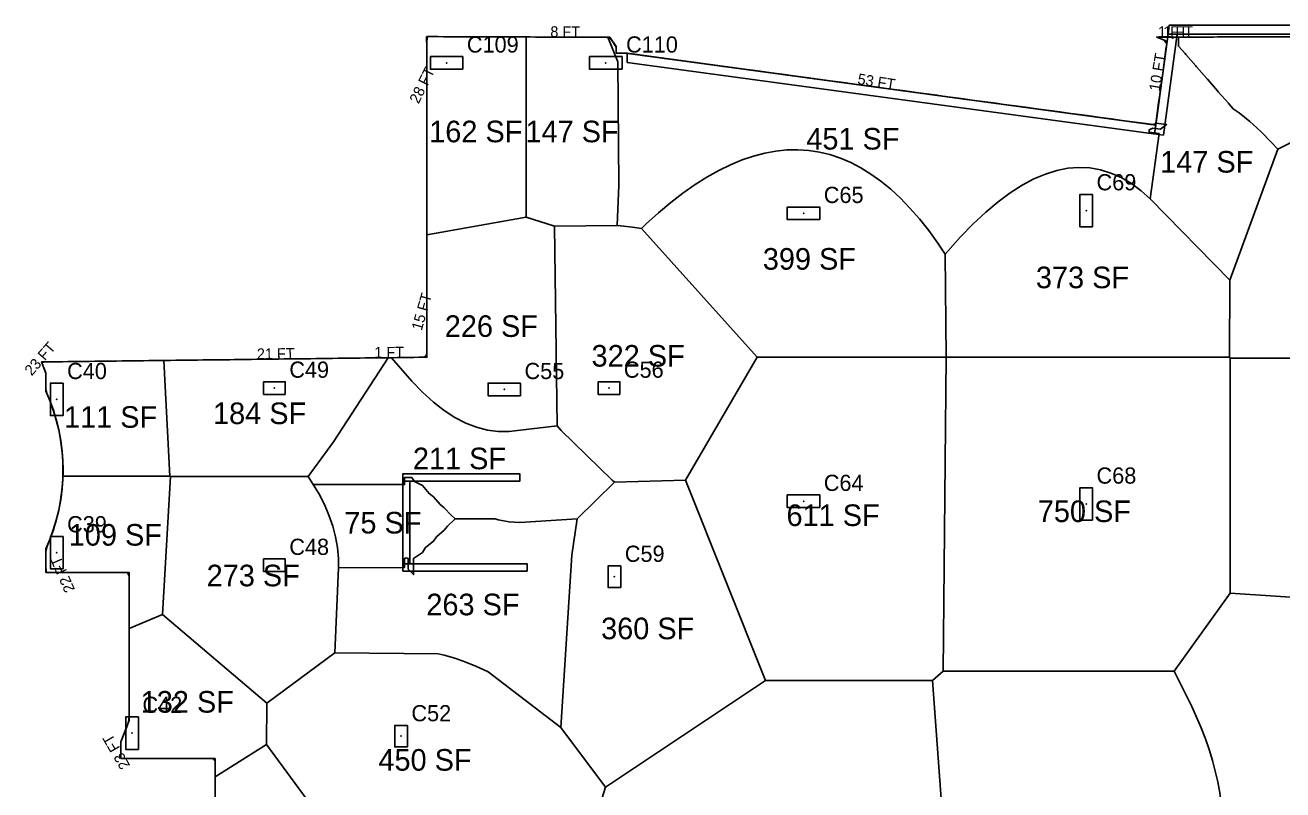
# Model space of a CAD drawing. Header units: metres. Extents: x 3272 to 9634, y 5311 to 56288.
# Drawn here: x 6109 to 7506, y 55433 to 56283 of the extents above; entities that cross this region are included whole.
import ezdxf
from ezdxf.enums import TextEntityAlignment as Align

# ---------------------------------------------------------------- set-up
doc = ezdxf.new("R2010")
doc.units = ezdxf.units.M
for name, color, linetype in [('BOUNDARY', 5, 'Continuous'), ('COL-LABEL', 2, 'Continuous'), ('COLS', 2, 'Continuous'), ('FLOOR_6_AREA_LABELS', 3, 'Continuous'), ('FLOOR_6_BOUNDARY', 5, 'Continuous'), ('FLOOR_6_COLUMNS', 7, 'Continuous'), ('FLOOR_6_FASCADE_COLUMNS', 30, 'Continuous'), ('FLOOR_6_FASCADE_WALLS', 4, 'Continuous'), ('FLOOR_6_LARGE_TRIBUTARY', 6, 'Continuous'), ('FLOOR_6_TRIBUTARY_COL_103', 2, 'Continuous'), ('FLOOR_6_TRIBUTARY_COL_104', 2, 'Continuous'), ('FLOOR_6_TRIBUTARY_COL_106', 2, 'Continuous'), ('FLOOR_6_TRIBUTARY_COL_112', 2, 'Continuous'), ('FLOOR_6_TRIBUTARY_COL_27', 2, 'Continuous'), ('FLOOR_6_TRIBUTARY_COL_28', 2, 'Continuous'), ('FLOOR_6_TRIBUTARY_COL_29', 2, 'Continuous'), ('FLOOR_6_TRIBUTARY_COL_30', 2, 'Continuous'), ('FLOOR_6_TRIBUTARY_COL_53', 2, 'Continuous'), ('FLOOR_6_TRIBUTARY_COL_54', 2, 'Continuous'), ('FLOOR_6_TRIBUTARY_COL_57', 2, 'Continuous'), ('FLOOR_6_TRIBUTARY_COL_58', 2, 'Continuous'), ('FLOOR_6_TRIBUTARY_COL_60', 2, 'Continuous'), ('FLOOR_6_TRIBUTARY_COL_61', 2, 'Continuous'), ('FLOOR_6_TRIBUTARY_COL_62', 2, 'Continuous'), ('FLOOR_6_TRIBUTARY_COL_63', 2, 'Continuous'), ('FLOOR_6_TRIBUTARY_COL_69', 2, 'Continuous'), ('FLOOR_6_TRIBUTARY_COL_73', 2, 'Continuous'), ('FLOOR_6_TRIBUTARY_COL_74', 2, 'Continuous'), ('FLOOR_6_TRIBUTARY_COL_75', 2, 'Continuous'), ('FLOOR_6_WALL_TRIBUTARY_200', 1, 'Continuous'), ('FLOOR_6_WALL_TRIBUTARY_201', 1, 'Continuous'), ('FLOOR_6_WALL_TRIBUTARY_202', 1, 'Continuous'), ('FLOOR_6_WALL_TRIBUTARY_219', 1, 'Continuous'), ('FLOOR_6_WALL_TRIBUTARY_220', 1, 'Continuous'), ('FLOOR_6_WALL_TRIBUTARY_221', 1, 'Continuous'), ('FLOOR_6_WALL_TRIBUTARY_226', 1, 'Continuous'), ('WALL', 4, 'Continuous')]:
    doc.layers.add(name, color=color, linetype=linetype)

msp = doc.modelspace()

# ---------------------------------------------------------------- linework, layer by layer
at = {"layer": 'BOUNDARY'}
msp.add_lwpolyline([(6319.8, 55359.9), (6319.8, 55467.9), (6215.2, 55467.9), (6215.2, 55486.4), (6224.2, 55510.2), (6224.2, 55674.8), (6131.8, 55674.8), (6131.8, 55700.9, 0.217956), (6131.8, 55876.2), (6131.8, 55896.1), (6127, 55908.7), (6555, 55913.9), (6555, 56258), (6554.7, 56270.2), (6758, 56269.6), (6765.3, 56259.3), (6765.3, 56252), (6775.5, 56252), (7364.4, 56172), (7376.6, 56262.1), (7376.8, 56265), (7365.5, 56269.7), (7590.4, 56270.3)], format="xyb", dxfattribs=at)
at = {"layer": 'COLS'}
for points in [[(6594.9, 56234), (6594.9, 56248), (6558.9, 56248), (6558.9, 56234)], [(6771.7, 56234), (6771.7, 56248), (6735.7, 56248), (6735.7, 56234)], [(7280.2, 56058.9), (7294.2, 56058.9), (7294.2, 56094.9), (7280.2, 56094.9)], [(6991.3, 56066.8), (6991.3, 56080.8), (6955.3, 56080.8), (6955.3, 56066.8)], [(6397.7, 55872.6), (6397.7, 55886.6), (6373.7, 55886.6), (6373.7, 55872.6)], [(6769.3, 55872.6), (6769.3, 55886.6), (6745.3, 55886.6), (6745.3, 55872.6)], [(6150.9, 55885.1), (6136.9, 55885.1), (6136.9, 55849.1), (6150.9, 55849.1)], [(6658.9, 55871.1), (6658.9, 55885.1), (6622.9, 55885.1), (6622.9, 55871.1)], [(6991.3, 55746.8), (6991.3, 55760.8), (6955.3, 55760.8), (6955.3, 55746.8)], [(7280.2, 55732.9), (7294.2, 55732.9), (7294.2, 55768.9), (7280.2, 55768.9)], [(6150.9, 55714.8), (6136.9, 55714.8), (6136.9, 55678.8), (6150.9, 55678.8)], [(6397.7, 55675.7), (6397.7, 55689.7), (6373.7, 55689.7), (6373.7, 55675.7)], [(6770.3, 55682), (6756.3, 55682), (6756.3, 55658), (6770.3, 55658)], [(6234.6, 55514.1), (6220.6, 55514.1), (6220.6, 55478.1), (6234.6, 55478.1)], [(6533.3, 55504.8), (6519.3, 55504.8), (6519.3, 55480.8), (6533.3, 55480.8)]]:
    msp.add_lwpolyline(points, close=True, dxfattribs=at)
at = {"layer": 'FLOOR_6_BOUNDARY'}
msp.add_lwpolyline([(6319.8, 55359.9), (6319.8, 55467.9), (6215.2, 55467.9), (6215.2, 55486.4), (6224.2, 55510.2), (6224.2, 55674.8), (6131.8, 55674.8), (6131.8, 55700.9), (6136.2, 55711.3), (6140.1, 55721.9), (6143.4, 55732.7), (6146.1, 55743.7), (6148.2, 55754.8), (6149.7, 55766), (6150.6, 55777.2), (6150.9, 55788.5), (6150.6, 55799.8), (6149.7, 55811.1), (6148.2, 55822.3), (6146.1, 55833.4), (6143.4, 55844.3), (6140.1, 55855.1), (6136.2, 55865.8), (6131.8, 55876.2), (6131.8, 55896.1), (6127, 55908.7), (6555, 55913.9), (6555, 56258), (6554.7, 56270.2), (6758, 56269.6), (6765.3, 56259.3), (6765.3, 56252), (6775.5, 56252), (7364.4, 56172), (7376.6, 56262.1), (7376.8, 56265), (7365.5, 56269.7), (7590.4, 56270.3)], dxfattribs=at)
at = {"layer": 'FLOOR_6_COLUMNS'}
for p in [(6576.9, 56241), (6753.7, 56241), (6973.3, 56073.8), (7287.2, 56076.9), (6385.7, 55879.6), (6640.9, 55878.1), (6757.3, 55879.6), (6143.9, 55867.1), (6973.3, 55753.8), (7287.2, 55750.9), (6143.9, 55696.8), (6385.7, 55682.7), (6763.3, 55670), (6227.6, 55496.1), (6526.3, 55492.8)]:
    msp.add_point(p, dxfattribs=at)
at = {"layer": 'FLOOR_6_FASCADE_COLUMNS'}
for points in [[(6555, 56049.1), (6555, 56055.1), (6555, 56061.1), (6555, 56067.1), (6555, 56073.1), (6555, 56079.1), (6555, 56085.1), (6555, 56091.1), (6555, 56097.1), (6555, 56103.1), (6555, 56109.1), (6555, 56115.1), (6555, 56121.1), (6555, 56127.1), (6555, 56133.1), (6555, 56139.1), (6555, 56145.1), (6555, 56151.1), (6555, 56157.1), (6555, 56163.1), (6555, 56169.1), (6555, 56175.1), (6555, 56181.1), (6555, 56187.1), (6555, 56193.1), (6555, 56199.1), (6555, 56205.1), (6555, 56211.1), (6555, 56217.1), (6555, 56223.1), (6555, 56229.1), (6555, 56235.1), (6555, 56241.1), (6555, 56247.1), (6555, 56253.1), (6555, 56259.1), (6554.8, 56265.1), (6555.6, 56270.2), (6561.6, 56270.2), (6567.6, 56270.2), (6573.6, 56270.1), (6579.6, 56270.1), (6585.6, 56270.1), (6591.6, 56270.1), (6597.6, 56270.1), (6603.6, 56270), (6609.6, 56270), (6615.6, 56270), (6621.6, 56270), (6627.6, 56270), (6633.6, 56270), (6639.6, 56269.9), (6645.6, 56269.9), (6651.6, 56269.9), (6657.6, 56269.9), (6663.6, 56269.9)], [(6663.6, 56269.9), (6669.6, 56269.9), (6675.6, 56269.8), (6681.6, 56269.8), (6687.6, 56269.8), (6693.6, 56269.8), (6699.6, 56269.8), (6705.6, 56269.7), (6711.6, 56269.7), (6717.6, 56269.7), (6723.6, 56269.7), (6729.6, 56269.7), (6735.6, 56269.7), (6741.6, 56269.6), (6747.6, 56269.6), (6753.6, 56269.6)], [(6516.2, 55913.4), (6522.2, 55913.5), (6528.2, 55913.6), (6534.2, 55913.7), (6540.2, 55913.7), (6546.2, 55913.8), (6552.2, 55913.9), (6555, 55917.1), (6555, 55923.1), (6555, 55929.1), (6555, 55935.1), (6555, 55941.1), (6555, 55947.1), (6555, 55953.1), (6555, 55959.1), (6555, 55965.1), (6555, 55971.1), (6555, 55977.1), (6555, 55983.1), (6555, 55989.1), (6555, 55995.1), (6555, 56001.1), (6555, 56007.1), (6555, 56013.1), (6555, 56019.1), (6555, 56025.1), (6555, 56031.1), (6555, 56037.1), (6555, 56043.1), (6555, 56049.1)], [(6150.6, 55779.5), (6150.8, 55785.5), (6150.8, 55791.5), (6150.6, 55797.5), (6150.3, 55803.5), (6149.8, 55809.5), (6149.1, 55815.4), (6148.3, 55821.4), (6147.2, 55827.3), (6146.1, 55833.2), (6144.7, 55839), (6143.2, 55844.8), (6141.5, 55850.6), (6139.7, 55856.3), (6137.6, 55861.9), (6135.5, 55867.5), (6133.1, 55873), (6131.8, 55878.8), (6131.8, 55884.8), (6131.8, 55890.8), (6131.6, 55896.7), (6129.4, 55902.3), (6127.3, 55907.9), (6132.2, 55908.7), (6138.2, 55908.8), (6144.2, 55908.9), (6150.2, 55908.9), (6156.2, 55909), (6162.2, 55909.1), (6168.2, 55909.2), (6174.2, 55909.2), (6180.2, 55909.3), (6186.2, 55909.4), (6192.2, 55909.5), (6198.2, 55909.5), (6204.2, 55909.6), (6210.2, 55909.7), (6216.2, 55909.8), (6222.2, 55909.8), (6228.2, 55909.9), (6234.2, 55910), (6240.2, 55910), (6246.2, 55910.1), (6252.2, 55910.2), (6258.2, 55910.3), (6264.2, 55910.3)], [(6264.2, 55910.3), (6270.2, 55910.4), (6276.2, 55910.5), (6282.2, 55910.6), (6288.2, 55910.6), (6294.2, 55910.7), (6300.2, 55910.8), (6306.2, 55910.9), (6312.2, 55910.9), (6318.2, 55911), (6324.2, 55911.1), (6330.2, 55911.2), (6336.2, 55911.2), (6342.2, 55911.3), (6348.2, 55911.4), (6354.2, 55911.4), (6360.2, 55911.5), (6366.2, 55911.6), (6372.2, 55911.7), (6378.2, 55911.7), (6384.2, 55911.8), (6390.2, 55911.9), (6396.2, 55912), (6402.2, 55912), (6408.2, 55912.1), (6414.2, 55912.2), (6420.2, 55912.3), (6426.2, 55912.3), (6432.2, 55912.4), (6438.2, 55912.5), (6444.2, 55912.6), (6450.2, 55912.6), (6456.2, 55912.7), (6462.2, 55912.8), (6468.2, 55912.8), (6474.2, 55912.9), (6480.2, 55913), (6486.2, 55913.1), (6492.2, 55913.1), (6498.2, 55913.2), (6504.2, 55913.3), (6510.2, 55913.4)], [(6224.2, 55610.7), (6224.2, 55616.7), (6224.2, 55622.7), (6224.2, 55628.7), (6224.2, 55634.7), (6224.2, 55640.7), (6224.2, 55646.7), (6224.2, 55652.7), (6224.2, 55658.7), (6224.2, 55664.7), (6224.2, 55670.7), (6222.4, 55674.8), (6216.4, 55674.8), (6210.4, 55674.8), (6204.4, 55674.8), (6198.4, 55674.8), (6192.4, 55674.8), (6186.4, 55674.8), (6180.4, 55674.8), (6174.4, 55674.8), (6168.4, 55674.8), (6162.4, 55674.8), (6156.4, 55674.8), (6150.4, 55674.8), (6144.4, 55674.8), (6138.4, 55674.8), (6132.4, 55674.8), (6131.8, 55680.2), (6131.8, 55686.2), (6131.8, 55692.2), (6131.8, 55698.2), (6133.1, 55704), (6135.5, 55709.5), (6137.6, 55715.1), (6139.7, 55720.7), (6141.5, 55726.5), (6143.2, 55732.2), (6144.7, 55738), (6146.1, 55743.8), (6147.2, 55749.7), (6148.3, 55755.6), (6149.1, 55761.6), (6149.8, 55767.5), (6150.3, 55773.5), (6150.6, 55779.5)], [(6319.8, 55446.9), (6319.8, 55452.9), (6319.8, 55458.9), (6319.8, 55464.9), (6316.8, 55467.9), (6310.8, 55467.9), (6304.8, 55467.9), (6298.8, 55467.9), (6292.8, 55467.9), (6286.8, 55467.9), (6280.8, 55467.9), (6274.8, 55467.9), (6268.8, 55467.9), (6262.8, 55467.9), (6256.8, 55467.9), (6250.8, 55467.9), (6244.8, 55467.9), (6238.8, 55467.9), (6232.8, 55467.9), (6226.8, 55467.9), (6220.8, 55467.9), (6215.2, 55468.3), (6215.2, 55474.3), (6215.2, 55480.3), (6215.2, 55486.3), (6217.3, 55491.9), (6219.4, 55497.6), (6221.6, 55503.2), (6223.7, 55508.8), (6224.2, 55514.7), (6224.2, 55520.7), (6224.2, 55526.7), (6224.2, 55532.7), (6224.2, 55538.7), (6224.2, 55544.7), (6224.2, 55550.7), (6224.2, 55556.7), (6224.2, 55562.7), (6224.2, 55568.7), (6224.2, 55574.7), (6224.2, 55580.7), (6224.2, 55586.7), (6224.2, 55592.7), (6224.2, 55598.7), (6224.2, 55604.7), (6224.2, 55610.7)], [(6319.8, 55428.9), (6319.8, 55434.9), (6319.8, 55440.9), (6319.8, 55446.9)]]:
    msp.add_lwpolyline(points, dxfattribs=at)
at = {"layer": 'FLOOR_6_FASCADE_WALLS'}
for points in [[(6753.6, 56269.6), (6758.9, 56268.3), (6762.4, 56263.4), (6765.3, 56258.4), (6765.3, 56252.4), (6770.9, 56252), (6776.9, 56251.8), (6782.8, 56251), (6788.8, 56250.2), (6794.7, 56249.4), (6800.6, 56248.5), (6806.6, 56247.7), (6812.5, 56246.9), (6818.5, 56246.1), (6824.4, 56245.3), (6830.4, 56244.5), (6836.3, 56243.7), (6842.3, 56242.9), (6848.2, 56242.1), (6854.2, 56241.3), (6860.1, 56240.5), (6866, 56239.7), (6872, 56238.9), (6877.9, 56238.1), (6883.9, 56237.2), (6889.8, 56236.4), (6895.8, 56235.6), (6901.7, 56234.8), (6907.7, 56234), (6913.6, 56233.2), (6919.6, 56232.4), (6925.5, 56231.6), (6931.4, 56230.8), (6937.4, 56230), (6943.3, 56229.2), (6949.3, 56228.4), (6955.2, 56227.6), (6961.2, 56226.8), (6967.1, 56226), (6973.1, 56225.1), (6979, 56224.3), (6985, 56223.5), (6990.9, 56222.7), (6996.8, 56221.9), (7002.8, 56221.1), (7008.7, 56220.3), (7014.7, 56219.5), (7020.6, 56218.7), (7026.6, 56217.9), (7032.5, 56217.1), (7038.5, 56216.3), (7044.4, 56215.5), (7050.4, 56214.7), (7056.3, 56213.9), (7062.2, 56213), (7068.2, 56212.2), (7074.1, 56211.4), (7080.1, 56210.6), (7086, 56209.8), (7092, 56209), (7097.9, 56208.2), (7103.9, 56207.4), (7109.8, 56206.6), (7115.8, 56205.8), (7121.7, 56205), (7127.6, 56204.2), (7133.6, 56203.4), (7139.5, 56202.6), (7145.5, 56201.7), (7151.4, 56200.9), (7157.4, 56200.1), (7163.3, 56199.3), (7169.3, 56198.5), (7175.2, 56197.7), (7181.2, 56196.9), (7187.1, 56196.1), (7193.1, 56195.3), (7199, 56194.5), (7204.9, 56193.7), (7210.9, 56192.9), (7216.8, 56192.1), (7222.8, 56191.3), (7228.7, 56190.5), (7234.7, 56189.6), (7240.6, 56188.8), (7246.6, 56188), (7252.5, 56187.2), (7258.5, 56186.4), (7264.4, 56185.6), (7270.3, 56184.8), (7276.3, 56184), (7282.2, 56183.2), (7288.2, 56182.4), (7294.1, 56181.6), (7300.1, 56180.8), (7306, 56180), (7312, 56179.2), (7317.9, 56178.4), (7323.9, 56177.5), (7329.8, 56176.7), (7335.7, 56175.9), (7341.7, 56175.1), (7347.6, 56174.3), (7353.6, 56173.5), (7359.5, 56172.7), (7364.5, 56173.2)], [(7364.5, 56173.2), (7365.3, 56179.1), (7366.1, 56185), (7366.9, 56191), (7367.7, 56196.9), (7368.5, 56202.9), (7369.4, 56208.8), (7370.2, 56214.8), (7371, 56220.7), (7371.8, 56226.7), (7372.6, 56232.6), (7373.4, 56238.6), (7374.2, 56244.5), (7375, 56250.4), (7375.8, 56256.4), (7376.6, 56262.3), (7373.7, 56266.3), (7368.1, 56268.6), (7368.6, 56269.7), (7374.6, 56269.7), (7380.6, 56269.7)], [(7380.6, 56269.7), (7386.6, 56269.7)], [(7386.6, 56269.7), (7392.6, 56269.7)], [(7392.6, 56269.7), (7398.6, 56269.8), (7404.6, 56269.8), (7410.6, 56269.8), (7416.6, 56269.8), (7422.6, 56269.8), (7428.6, 56269.8), (7434.6, 56269.9), (7440.6, 56269.9), (7446.6, 56269.9), (7452.6, 56269.9), (7458.6, 56269.9), (7464.6, 56269.9), (7470.6, 56270), (7476.6, 56270), (7482.6, 56270), (7488.6, 56270), (7494.6, 56270), (7500.6, 56270), (7506.6, 56270.1)], [(6510.2, 55913.4), (6516.2, 55913.4)]]:
    msp.add_lwpolyline(points, dxfattribs=at)
at = {"layer": 'FLOOR_6_LARGE_TRIBUTARY'}
for points in [[(6665.3, 56069.5), (6555, 56050), (6555, 56258), (6554.7, 56270.2), (6665.3, 56269.9), (6665.3, 56069.5)], [(6665.3, 56069.5), (6665.3, 56269.9), (6755.9, 56269.6), (6767, 56242.2), (6768, 56105.3), (6766.3, 56060.4), (6696.8, 56059.7), (6665.3, 56069.5)], [(6866, 56114.1), (6852.8, 56105.7), (6839.4, 56096.3), (6825.9, 56085.9), (6812.2, 56074.5), (6798.4, 56062), (6793.2, 56056.9), (6785.8, 56058.1), (6773.9, 56059.7), (6766.3, 56060.4), (6768, 56105.3), (6767, 56242.2), (6755.9, 56269.6), (6758, 56269.6), (6765.3, 56259.3), (6765.3, 56252), (6775.5, 56252), (6782.8, 56251), (6794.2, 56249.4), (6806.1, 56247.8), (6818, 56246.2), (6829.9, 56244.6), (6841.7, 56243), (6853.6, 56241.4), (6865.5, 56239.7), (6877.4, 56238.1), (6889.3, 56236.5), (6901.2, 56234.9), (6913.1, 56233.3), (6925, 56231.7), (6936.9, 56230.1), (6948.8, 56228.4), (6960.7, 56226.8), (6972.5, 56225.2), (6984.4, 56223.6), (6996.3, 56222), (7008.2, 56220.4), (7020.1, 56218.8), (7032, 56217.1), (7043.9, 56215.5), (7055.8, 56213.9), (7067.7, 56212.3), (7079.6, 56210.7), (7091.5, 56209.1), (7103.3, 56207.5), (7115.2, 56205.9), (7127.1, 56204.2), (7139, 56202.6), (7150.9, 56201), (7162.8, 56199.4), (7174.7, 56197.8), (7186.6, 56196.2), (7198.5, 56194.6), (7210.4, 56192.9), (7222.3, 56191.3), (7234.2, 56189.7), (7246, 56188.1), (7257.9, 56186.5), (7269.8, 56184.9), (7281.7, 56183.3), (7293.6, 56181.7), (7305.5, 56180), (7317.4, 56178.4), (7329.3, 56176.8), (7341.2, 56175.2), (7353.1, 56173.6), (7361.7, 56172.4), (7364.4, 56172), (7364.6, 56174), (7376.5, 56172.4), (7369.8, 56167.3), (7361.1, 56168.4), (7357.1, 56166.5), (7357.2, 56163.9), (7368.1, 56162.5), (7358.3, 56090), (7348.4, 56098.8), (7337.4, 56106.9), (7326.1, 56113.5), (7314.7, 56118.6), (7303.1, 56122.2), (7291.3, 56124.3), (7279.2, 56124.8), (7267, 56123.9), (7254.6, 56121.5), (7241.9, 56117.5), (7229.1, 56112.1), (7216, 56105.1), (7202.8, 56096.6), (7189.3, 56086.6), (7175.6, 56075.2), (7161.8, 56062.2), (7147.7, 56047.7), (7133.4, 56031.7), (7130.7, 56028.4), (7122.5, 56040.6), (7112.3, 56054.7), (7102, 56067.7), (7091.5, 56079.7), (7080.9, 56090.7), (7070.1, 56100.7), (7059.2, 56109.6), (7048.2, 56117.5), (7037, 56124.5), (7025.7, 56130.3), (7014.2, 56135.2), (7002.6, 56139.1), (6990.9, 56141.9), (6979.1, 56143.7), (6967.1, 56144.5), (6954.9, 56144.3), (6942.6, 56143), (6930.2, 56140.7), (6917.7, 56137.5), (6905, 56133.2), (6892.1, 56127.8), (6879.2, 56121.5), (6866, 56114.1)], [(7357.2, 56163.9), (7357.1, 56166.5), (7361.1, 56168.4), (7369.8, 56167.3), (7376.5, 56172.4), (7364.6, 56174), (7365.7, 56182), (7367.3, 56193.8), (7368.9, 56205.7), (7370.6, 56217.6), (7372.2, 56229.5), (7373.8, 56241.4), (7375.4, 56253.3), (7376.6, 56262.1), (7376.8, 56265), (7375.8, 56265.4), (7365.5, 56269.7), (7381.8, 56269.7), (7383.6, 56268.4), (7383.6, 56269.7), (7389.6, 56269.7), (7389.6, 56259.6), (7397.1, 56251.5), (7397.8, 56250.3), (7409.1, 56237.6), (7409.8, 56236.5), (7421.1, 56223.8), (7421.8, 56222.8), (7433.1, 56210), (7433.9, 56209), (7445.1, 56196.3), (7445.9, 56195.3), (7450.4, 56190.1), (7457.1, 56185.5), (7469.1, 56175.8), (7481.1, 56164.9), (7493.1, 56152.7), (7500, 56145), (7446.7, 55999.6), (7358.3, 56090), (7368.1, 56162.5), (7357.2, 56163.9)], [(7383.6, 56269.7), (7383.6, 56268.4), (7381.8, 56269.7), (7383.6, 56269.7)], [(6798.4, 56062), (6812.2, 56074.5), (6825.9, 56085.9), (6839.4, 56096.3), (6852.8, 56105.7), (6866, 56114.1), (6879.2, 56121.5), (6892.1, 56127.8), (6905, 56133.2), (6917.7, 56137.5), (6930.2, 56140.7), (6942.6, 56143), (6954.9, 56144.3), (6967.1, 56144.5), (6979.1, 56143.7), (6990.9, 56141.9), (7002.6, 56139.1), (7014.2, 56135.2), (7025.7, 56130.3), (7037, 56124.5), (7048.2, 56117.5), (7059.2, 56109.6), (7070.1, 56100.7), (7080.9, 56090.7), (7091.5, 56079.7), (7102, 56067.7), (7112.3, 56054.7), (7122.5, 56040.6), (7130.7, 56028.4), (7131.8, 55913.9), (7131.7, 55913.8), (6921.8, 55913.8), (6793.2, 56056.9), (6798.4, 56062)], [(7133.4, 56031.7), (7147.7, 56047.7), (7161.8, 56062.2), (7175.6, 56075.2), (7189.3, 56086.6), (7202.8, 56096.6), (7216, 56105.1), (7229.1, 56112.1), (7241.9, 56117.5), (7254.6, 56121.5), (7267, 56123.9), (7279.2, 56124.8), (7291.3, 56124.3), (7303.1, 56122.2), (7314.7, 56118.6), (7326.1, 56113.5), (7337.4, 56106.9), (7348.4, 56098.8), (7358.3, 56090), (7446.7, 55999.6), (7446.2, 55913.9), (7131.8, 55913.9), (7130.7, 56028.4), (7133.4, 56031.7)], [(6515.6, 55913.4), (6555, 55913.9), (6555, 56050), (6665.3, 56069.5), (6696.8, 56059.7), (6699.6, 55837.6), (6646.2, 55831.2), (6634.2, 55831.2), (6622.2, 55832.9), (6610.2, 55836), (6598.2, 55840.7), (6586.2, 55847), (6574.2, 55854.7), (6562.2, 55864), (6550.2, 55874.9), (6538.2, 55887.3), (6515.6, 55913.4)], [(6696.8, 56059.7), (6766.3, 56060.4), (6773.9, 56059.7), (6785.8, 56058.1), (6793.2, 56056.9), (6921.8, 55913.8), (6842.3, 55777.2), (6763.2, 55774.9), (6760.6, 55777.4), (6704.3, 55832.5), (6699.6, 55837.6), (6696.8, 56059.7)], [(6269.5, 55781.9), (6150.7, 55781.9), (6150.9, 55788.5), (6150.6, 55799.8), (6149.7, 55811.1), (6148.2, 55822.3), (6146.1, 55833.4), (6143.4, 55844.3), (6140.1, 55855.1), (6136.2, 55865.8), (6131.8, 55876.2), (6131.8, 55896.1), (6127, 55908.7), (6262.9, 55910.3), (6269.5, 55781.9)], [(6269.5, 55781.9), (6262.9, 55910.3), (6511.9, 55913.4), (6451.1, 55819.9), (6423, 55781.2), (6270.1, 55781.2), (6269.5, 55781.9)], [(6598.2, 55734.3), (6586.5, 55734.3), (6586.2, 55734.6), (6581.8, 55738.3), (6574.2, 55746.7), (6569.7, 55750.3), (6562.2, 55758.9), (6557.4, 55762.3), (6550.2, 55771.3), (6541.2, 55775.8), (6538.2, 55780.3), (6530.2, 55780.3), (6530.2, 55772.3), (6428.8, 55772.3), (6423, 55781.2), (6451.1, 55819.9), (6511.9, 55913.4), (6515.6, 55913.4), (6538.2, 55887.3), (6550.2, 55874.9), (6562.2, 55864), (6574.2, 55854.7), (6586.2, 55847), (6598.2, 55840.7), (6610.2, 55836), (6622.2, 55832.9), (6634.2, 55831.2), (6646.2, 55831.2), (6699.6, 55837.6), (6704.3, 55832.5), (6760.6, 55777.4), (6763.2, 55774.9), (6721.9, 55734.2), (6658.2, 55730.1), (6646.2, 55730.9), (6634.2, 55733.3), (6631, 55734.3), (6622.2, 55734.3), (6622.2, 55734.3), (6610.2, 55734.3), (6610.2, 55734.3), (6598.2, 55734.3), (6598.2, 55734.3)], [(6921.8, 55913.8), (7131.7, 55913.8), (7128.5, 55564.9), (7116.4, 55554.8), (6930.9, 55554.8), (6842.3, 55777.2), (6921.8, 55913.8)], [(7131.8, 55913.9), (7446.2, 55913.9), (7447.2, 55912.9), (7447.2, 55651.7), (7384.8, 55564.9), (7128.5, 55564.9), (7131.7, 55913.8), (7131.8, 55913.9)], [(7447.2, 55912.9), (7766.8, 55912.9), (7766.8, 55912.9), (7766.8, 55716.2), (7762.6, 55712.8), (7750.6, 55703.7), (7738.6, 55695.4), (7726.6, 55687.8), (7714.6, 55680.9), (7702.6, 55674.8), (7690.6, 55669.4), (7678.6, 55664.7), (7666.6, 55660.7), (7654.6, 55657.5), (7610.6, 55648.3), (7547.8, 55644.9), (7447.2, 55651.7), (7447.2, 55912.9)], [(6269.5, 55781.9), (6270.1, 55781.2), (6261.2, 55627.9), (6224.2, 55612.5), (6224.2, 55674.8), (6131.8, 55674.8), (6131.8, 55700.9), (6136.2, 55711.3), (6140.1, 55721.9), (6143.4, 55732.7), (6146.1, 55743.7), (6148.2, 55754.8), (6149.7, 55766), (6150.6, 55777.2), (6150.7, 55781.9), (6269.5, 55781.9)], [(6270.1, 55781.2), (6423, 55781.2), (6428.8, 55772.3), (6434.9, 55762.3), (6441.1, 55750.3), (6446.2, 55738.3), (6450.4, 55726.3), (6453.6, 55714.3), (6455.7, 55702.3), (6456.9, 55690.3), (6457, 55680), (6452.7, 55585.3), (6377.3, 55529.5), (6261.2, 55627.9), (6270.1, 55781.2)], [(6455.7, 55702.3), (6453.6, 55714.3), (6450.4, 55726.3), (6446.2, 55738.3), (6441.1, 55750.3), (6434.9, 55762.3), (6428.8, 55772.3), (6530.2, 55772.3), (6530.2, 55780.3), (6538.2, 55780.3), (6541.2, 55775.8), (6550.2, 55771.3), (6557.4, 55762.3), (6562.2, 55758.9), (6569.7, 55750.3), (6574.2, 55746.7), (6581.8, 55738.3), (6586.2, 55734.6), (6586.5, 55734.3), (6586.2, 55733.9), (6577.8, 55726.3), (6574.2, 55721.8), (6565.7, 55714.3), (6562.2, 55709.6), (6553.4, 55702.3), (6550.2, 55696.9), (6540.2, 55690.3), (6540.2, 55684.3), (6540.2, 55672.4), (6534.2, 55678.3), (6534.2, 55684.3), (6534.1, 55690.3), (6532.2, 55691), (6530.2, 55690.3), (6530.2, 55680.3), (6457, 55680), (6456.9, 55690.3), (6455.7, 55702.3)], [(6763.2, 55774.9), (6842.3, 55777.2), (6930.9, 55554.8), (6753.4, 55436.2), (6703.8, 55502.5), (6716.1, 55694), (6721.9, 55734.2), (6763.2, 55774.9)], [(6530.2, 55690.3), (6532.2, 55691), (6534.1, 55690.3), (6534.2, 55684.3), (6534.2, 55678.3), (6540.2, 55672.4), (6540.2, 55684.3), (6540.2, 55690.3), (6550.2, 55696.9), (6553.4, 55702.3), (6562.2, 55709.6), (6565.7, 55714.3), (6574.2, 55721.8), (6577.8, 55726.3), (6586.2, 55733.9), (6586.5, 55734.3), (6598.2, 55734.3), (6598.2, 55734.3), (6610.2, 55734.3), (6610.2, 55734.3), (6622.2, 55734.3), (6622.2, 55734.3), (6631, 55734.3), (6634.2, 55733.3), (6646.2, 55730.9), (6658.2, 55730.1), (6721.9, 55734.2), (6716.1, 55694), (6703.8, 55502.5), (6622.9, 55564.2), (6622.2, 55564.6), (6610.2, 55570.3), (6598.2, 55575.1), (6586.2, 55579.3), (6574.2, 55582.6), (6567.5, 55584.1), (6452.7, 55585.3), (6457, 55680), (6530.2, 55680.3), (6530.2, 55690.3)], [(6261.2, 55627.9), (6377.3, 55529.5), (6376.8, 55483.4), (6319.8, 55447.7), (6319.8, 55467.9), (6215.2, 55467.9), (6215.2, 55486.4), (6224.2, 55510.2), (6224.2, 55612.5), (6261.2, 55627.9)], [(7116.4, 55554.8), (7128.5, 55564.9), (7384.8, 55564.9), (7404.4, 55525.9), (7409.9, 55513.9), (7415, 55501.9), (7419.6, 55489.9), (7423.7, 55477.9), (7427.4, 55465.9), (7430.6, 55453.9), (7433.3, 55441.9), (7435.5, 55429.9), (7437.3, 55417.9), (7438.6, 55405.9), (7440.6, 55375.9), (7429.7, 55252.6), (7427.1, 55229), (7181.2, 55189.5), (7141, 55221.3), (7116.4, 55554.8)], [(6753.4, 55436.2), (6930.9, 55554.8), (7116.4, 55554.8), (7141, 55221.3), (6883, 55181.8), (6872.6, 55195.4), (6773.7, 55369), (6747.6, 55417.2), (6753.4, 55436.2)], [(6376.8, 55483.4), (6476.3, 55347.9), (6465.5, 55337.1), (6427.1, 55302), (6411.2, 55292.2), (6411.2, 55326.2), (6310.8, 55326.2), (6310.8, 55335.1), (6319.8, 55359.9), (6319.8, 55447.7), (6376.8, 55483.4)]]:
    msp.add_lwpolyline(points, close=True, dxfattribs=at)
for points in [[(7517.1, 56153.6), (7505.1, 56147.8), (7500, 56145), (7493.1, 56152.7), (7481.1, 56164.9), (7469.1, 56175.8), (7457.1, 56185.5), (7450.4, 56190.1), (7445.9, 56195.3), (7445.1, 56196.3), (7433.9, 56209), (7433.1, 56210), (7421.8, 56222.8), (7421.1, 56223.8), (7409.8, 56236.5), (7409.1, 56237.6), (7397.8, 56250.3), (7397.1, 56251.5), (7389.6, 56259.6), (7389.6, 56269.7), (7397.1, 56269.8), (7409.1, 56269.8), (7421.1, 56269.8), (7433.1, 56269.9), (7445.1, 56269.9), (7457.1, 56269.9), (7469.1, 56270), (7481.1, 56270), (7493.1, 56270), (7505.1, 56270), (7517.1, 56270.1)], [(7766.8, 55912.9), (7447.2, 55912.9), (7446.2, 55913.9), (7446.7, 55999.6), (7446.7, 55999.6), (7500, 56145), (7505.1, 56147.8), (7517.1, 56153.6)], [(7599.6, 55193.4), (7474.2, 55189.1), (7427.1, 55229), (7427.1, 55229), (7429.7, 55252.6), (7440.6, 55375.9), (7438.6, 55405.9), (7437.3, 55417.9), (7435.5, 55429.9), (7433.3, 55441.9), (7430.6, 55453.9), (7427.4, 55465.9), (7423.7, 55477.9), (7419.6, 55489.9), (7415, 55501.9), (7409.9, 55513.9), (7404.4, 55525.9), (7384.8, 55564.9), (7447.2, 55651.7), (7547.8, 55644.9)], [(6476.3, 55347.9), (6376.8, 55483.4), (6377.3, 55529.5), (6377.3, 55529.5), (6452.7, 55585.3), (6567.5, 55584.1), (6574.2, 55582.6), (6586.2, 55579.3), (6598.2, 55575.1), (6610.2, 55570.3), (6622.2, 55564.6), (6622.9, 55564.2), (6703.8, 55502.5), (6753.4, 55436.2), (6747.6, 55417.2)]]:
    msp.add_lwpolyline(points, dxfattribs=at)
at = {"layer": 'FLOOR_6_TRIBUTARY_COL_103'}
msp.add_lwpolyline([(6665.3, 56069.5), (6665.3, 56269.9), (6755.9, 56269.6), (6767, 56242.2), (6768, 56105.3), (6766.3, 56060.4), (6696.8, 56059.7), (6665.3, 56069.5)], close=True, dxfattribs=at)
at = {"layer": 'FLOOR_6_TRIBUTARY_COL_104'}
msp.add_lwpolyline([(6665.3, 56069.5), (6555, 56050), (6555, 56258), (6554.7, 56270.2), (6665.3, 56269.9), (6665.3, 56069.5)], close=True, dxfattribs=at)
at = {"layer": 'FLOOR_6_TRIBUTARY_COL_106'}
msp.add_lwpolyline([(6270.1, 55781.2), (6423, 55781.2), (6428.8, 55772.3), (6434.9, 55762.3), (6441.1, 55750.3), (6446.2, 55738.3), (6450.4, 55726.3), (6453.6, 55714.3), (6455.7, 55702.3), (6456.9, 55690.3), (6457, 55680), (6452.7, 55585.3), (6377.3, 55529.5), (6261.2, 55627.9), (6270.1, 55781.2)], close=True, dxfattribs=at)
at = {"layer": 'FLOOR_6_TRIBUTARY_COL_112'}
msp.add_lwpolyline([(6476.3, 55347.9), (6376.8, 55483.4), (6377.3, 55529.5), (6377.3, 55529.5), (6452.7, 55585.3), (6567.5, 55584.1), (6574.2, 55582.6), (6586.2, 55579.3), (6598.2, 55575.1), (6610.2, 55570.3), (6622.2, 55564.6), (6622.9, 55564.2), (6703.8, 55502.5), (6753.4, 55436.2), (6747.6, 55417.2)], dxfattribs=at)
at = {"layer": 'FLOOR_6_TRIBUTARY_COL_27'}
msp.add_lwpolyline([(6261.2, 55627.9), (6377.3, 55529.5), (6376.8, 55483.4), (6319.8, 55447.7), (6319.8, 55467.9), (6215.2, 55467.9), (6215.2, 55486.4), (6224.2, 55510.2), (6224.2, 55612.5), (6261.2, 55627.9)], close=True, dxfattribs=at)
at = {"layer": 'FLOOR_6_TRIBUTARY_COL_28'}
msp.add_lwpolyline([(6269.5, 55781.9), (6270.1, 55781.2), (6261.2, 55627.9), (6224.2, 55612.5), (6224.2, 55674.8), (6131.8, 55674.8), (6131.8, 55700.9), (6136.2, 55711.3), (6140.1, 55721.9), (6143.4, 55732.7), (6146.1, 55743.7), (6148.2, 55754.8), (6149.7, 55766), (6150.6, 55777.2), (6150.7, 55781.9), (6269.5, 55781.9)], close=True, dxfattribs=at)
at = {"layer": 'FLOOR_6_TRIBUTARY_COL_29'}
msp.add_lwpolyline([(6515.6, 55913.4), (6555, 55913.9), (6555, 56050), (6665.3, 56069.5), (6696.8, 56059.7), (6699.6, 55837.6), (6646.2, 55831.2), (6634.2, 55831.2), (6622.2, 55832.9), (6610.2, 55836), (6598.2, 55840.7), (6586.2, 55847), (6574.2, 55854.7), (6562.2, 55864), (6550.2, 55874.9), (6538.2, 55887.3), (6515.6, 55913.4)], close=True, dxfattribs=at)
at = {"layer": 'FLOOR_6_TRIBUTARY_COL_30'}
msp.add_lwpolyline([(6269.5, 55781.9), (6150.7, 55781.9), (6150.9, 55788.5), (6150.6, 55799.8), (6149.7, 55811.1), (6148.2, 55822.3), (6146.1, 55833.4), (6143.4, 55844.3), (6140.1, 55855.1), (6136.2, 55865.8), (6131.8, 55876.2), (6131.8, 55896.1), (6127, 55908.7), (6262.9, 55910.3), (6269.5, 55781.9)], close=True, dxfattribs=at)
at = {"layer": 'FLOOR_6_TRIBUTARY_COL_53'}
msp.add_lwpolyline([(6921.8, 55913.8), (7131.7, 55913.8), (7128.5, 55564.9), (7116.4, 55554.8), (6930.9, 55554.8), (6842.3, 55777.2), (6921.8, 55913.8)], close=True, dxfattribs=at)
at = {"layer": 'FLOOR_6_TRIBUTARY_COL_54'}
msp.add_lwpolyline([(6753.4, 55436.2), (6930.9, 55554.8), (7116.4, 55554.8), (7141, 55221.3), (6883, 55181.8), (6872.6, 55195.4), (6773.7, 55369), (6747.6, 55417.2), (6753.4, 55436.2)], close=True, dxfattribs=at)
at = {"layer": 'FLOOR_6_TRIBUTARY_COL_57'}
msp.add_lwpolyline([(7447.2, 55912.9), (7766.8, 55912.9), (7766.8, 55912.9), (7766.8, 55716.2), (7762.6, 55712.8), (7750.6, 55703.7), (7738.6, 55695.4), (7726.6, 55687.8), (7714.6, 55680.9), (7702.6, 55674.8), (7690.6, 55669.4), (7678.6, 55664.7), (7666.6, 55660.7), (7654.6, 55657.5), (7610.6, 55648.3), (7547.8, 55644.9), (7447.2, 55651.7), (7447.2, 55912.9)], close=True, dxfattribs=at)
at = {"layer": 'FLOOR_6_TRIBUTARY_COL_58'}
msp.add_lwpolyline([(7766.8, 55912.9), (7447.2, 55912.9), (7446.2, 55913.9), (7446.7, 55999.6), (7446.7, 55999.6), (7500, 56145), (7505.1, 56147.8), (7517.1, 56153.6)], dxfattribs=at)
at = {"layer": 'FLOOR_6_TRIBUTARY_COL_60'}
msp.add_lwpolyline([(7116.4, 55554.8), (7128.5, 55564.9), (7384.8, 55564.9), (7404.4, 55525.9), (7409.9, 55513.9), (7415, 55501.9), (7419.6, 55489.9), (7423.7, 55477.9), (7427.4, 55465.9), (7430.6, 55453.9), (7433.3, 55441.9), (7435.5, 55429.9), (7437.3, 55417.9), (7438.6, 55405.9), (7440.6, 55375.9), (7429.7, 55252.6), (7427.1, 55229), (7181.2, 55189.5), (7141, 55221.3), (7116.4, 55554.8)], close=True, dxfattribs=at)
at = {"layer": 'FLOOR_6_TRIBUTARY_COL_61'}
msp.add_lwpolyline([(7131.8, 55913.9), (7446.2, 55913.9), (7447.2, 55912.9), (7447.2, 55651.7), (7384.8, 55564.9), (7128.5, 55564.9), (7131.7, 55913.8), (7131.8, 55913.9)], close=True, dxfattribs=at)
at = {"layer": 'FLOOR_6_TRIBUTARY_COL_62'}
msp.add_lwpolyline([(7133.4, 56031.7), (7147.7, 56047.7), (7161.8, 56062.2), (7175.6, 56075.2), (7189.3, 56086.6), (7202.8, 56096.6), (7216, 56105.1), (7229.1, 56112.1), (7241.9, 56117.5), (7254.6, 56121.5), (7267, 56123.9), (7279.2, 56124.8), (7291.3, 56124.3), (7303.1, 56122.2), (7314.7, 56118.6), (7326.1, 56113.5), (7337.4, 56106.9), (7348.4, 56098.8), (7358.3, 56090), (7446.7, 55999.6), (7446.2, 55913.9), (7131.8, 55913.9), (7130.7, 56028.4), (7133.4, 56031.7)], close=True, dxfattribs=at)
at = {"layer": 'FLOOR_6_TRIBUTARY_COL_63'}
msp.add_lwpolyline([(6798.4, 56062), (6812.2, 56074.5), (6825.9, 56085.9), (6839.4, 56096.3), (6852.8, 56105.7), (6866, 56114.1), (6879.2, 56121.5), (6892.1, 56127.8), (6905, 56133.2), (6917.7, 56137.5), (6930.2, 56140.7), (6942.6, 56143), (6954.9, 56144.3), (6967.1, 56144.5), (6979.1, 56143.7), (6990.9, 56141.9), (7002.6, 56139.1), (7014.2, 56135.2), (7025.7, 56130.3), (7037, 56124.5), (7048.2, 56117.5), (7059.2, 56109.6), (7070.1, 56100.7), (7080.9, 56090.7), (7091.5, 56079.7), (7102, 56067.7), (7112.3, 56054.7), (7122.5, 56040.6), (7130.7, 56028.4), (7131.8, 55913.9), (7131.7, 55913.8), (6921.8, 55913.8), (6793.2, 56056.9), (6798.4, 56062)], close=True, dxfattribs=at)
at = {"layer": 'FLOOR_6_TRIBUTARY_COL_69'}
msp.add_lwpolyline([(6376.8, 55483.4), (6476.3, 55347.9), (6465.5, 55337.1), (6427.1, 55302), (6411.2, 55292.2), (6411.2, 55326.2), (6310.8, 55326.2), (6310.8, 55335.1), (6319.8, 55359.9), (6319.8, 55447.7), (6376.8, 55483.4)], close=True, dxfattribs=at)
at = {"layer": 'FLOOR_6_TRIBUTARY_COL_73'}
msp.add_lwpolyline([(6269.5, 55781.9), (6262.9, 55910.3), (6511.9, 55913.4), (6451.1, 55819.9), (6423, 55781.2), (6270.1, 55781.2), (6269.5, 55781.9)], close=True, dxfattribs=at)
at = {"layer": 'FLOOR_6_TRIBUTARY_COL_74'}
msp.add_lwpolyline([(6696.8, 56059.7), (6766.3, 56060.4), (6773.9, 56059.7), (6785.8, 56058.1), (6793.2, 56056.9), (6921.8, 55913.8), (6842.3, 55777.2), (6763.2, 55774.9), (6760.6, 55777.4), (6704.3, 55832.5), (6699.6, 55837.6), (6696.8, 56059.7)], close=True, dxfattribs=at)
at = {"layer": 'FLOOR_6_TRIBUTARY_COL_75'}
msp.add_lwpolyline([(6763.2, 55774.9), (6842.3, 55777.2), (6930.9, 55554.8), (6753.4, 55436.2), (6703.8, 55502.5), (6716.1, 55694), (6721.9, 55734.2), (6763.2, 55774.9)], close=True, dxfattribs=at)
at = {"layer": 'FLOOR_6_WALL_TRIBUTARY_200'}
msp.add_lwpolyline([(6530.2, 55690.3), (6532.2, 55691), (6534.1, 55690.3), (6534.2, 55684.3), (6534.2, 55678.3), (6540.2, 55672.4), (6540.2, 55684.3), (6540.2, 55690.3), (6550.2, 55696.9), (6553.4, 55702.3), (6562.2, 55709.6), (6565.7, 55714.3), (6574.2, 55721.8), (6577.8, 55726.3), (6586.2, 55733.9), (6586.5, 55734.3), (6598.2, 55734.3), (6598.2, 55734.3), (6610.2, 55734.3), (6610.2, 55734.3), (6622.2, 55734.3), (6622.2, 55734.3), (6631, 55734.3), (6634.2, 55733.3), (6646.2, 55730.9), (6658.2, 55730.1), (6721.9, 55734.2), (6716.1, 55694), (6703.8, 55502.5), (6622.9, 55564.2), (6622.2, 55564.6), (6610.2, 55570.3), (6598.2, 55575.1), (6586.2, 55579.3), (6574.2, 55582.6), (6567.5, 55584.1), (6452.7, 55585.3), (6457, 55680), (6530.2, 55680.3), (6530.2, 55690.3)], close=True, dxfattribs=at)
at = {"layer": 'FLOOR_6_WALL_TRIBUTARY_201'}
msp.add_lwpolyline([(6598.2, 55734.3), (6586.5, 55734.3), (6586.2, 55734.6), (6581.8, 55738.3), (6574.2, 55746.7), (6569.7, 55750.3), (6562.2, 55758.9), (6557.4, 55762.3), (6550.2, 55771.3), (6541.2, 55775.8), (6538.2, 55780.3), (6530.2, 55780.3), (6530.2, 55772.3), (6428.8, 55772.3), (6423, 55781.2), (6451.1, 55819.9), (6511.9, 55913.4), (6515.6, 55913.4), (6538.2, 55887.3), (6550.2, 55874.9), (6562.2, 55864), (6574.2, 55854.7), (6586.2, 55847), (6598.2, 55840.7), (6610.2, 55836), (6622.2, 55832.9), (6634.2, 55831.2), (6646.2, 55831.2), (6699.6, 55837.6), (6704.3, 55832.5), (6760.6, 55777.4), (6763.2, 55774.9), (6721.9, 55734.2), (6658.2, 55730.1), (6646.2, 55730.9), (6634.2, 55733.3), (6631, 55734.3), (6622.2, 55734.3), (6622.2, 55734.3), (6610.2, 55734.3), (6610.2, 55734.3), (6598.2, 55734.3), (6598.2, 55734.3)], close=True, dxfattribs=at)
at = {"layer": 'FLOOR_6_WALL_TRIBUTARY_202'}
msp.add_lwpolyline([(6455.7, 55702.3), (6453.6, 55714.3), (6450.4, 55726.3), (6446.2, 55738.3), (6441.1, 55750.3), (6434.9, 55762.3), (6428.8, 55772.3), (6530.2, 55772.3), (6530.2, 55780.3), (6538.2, 55780.3), (6541.2, 55775.8), (6550.2, 55771.3), (6557.4, 55762.3), (6562.2, 55758.9), (6569.7, 55750.3), (6574.2, 55746.7), (6581.8, 55738.3), (6586.2, 55734.6), (6586.5, 55734.3), (6586.2, 55733.9), (6577.8, 55726.3), (6574.2, 55721.8), (6565.7, 55714.3), (6562.2, 55709.6), (6553.4, 55702.3), (6550.2, 55696.9), (6540.2, 55690.3), (6540.2, 55684.3), (6540.2, 55672.4), (6534.2, 55678.3), (6534.2, 55684.3), (6534.1, 55690.3), (6532.2, 55691), (6530.2, 55690.3), (6530.2, 55680.3), (6457, 55680), (6456.9, 55690.3), (6455.7, 55702.3)], close=True, dxfattribs=at)
at = {"layer": 'FLOOR_6_WALL_TRIBUTARY_219'}
msp.add_lwpolyline([(7383.6, 56269.7), (7383.6, 56268.4), (7381.8, 56269.7), (7383.6, 56269.7)], close=True, dxfattribs=at)
msp.add_lwpolyline([(7517.1, 56153.6), (7505.1, 56147.8), (7500, 56145), (7493.1, 56152.7), (7481.1, 56164.9), (7469.1, 56175.8), (7457.1, 56185.5), (7450.4, 56190.1), (7445.9, 56195.3), (7445.1, 56196.3), (7433.9, 56209), (7433.1, 56210), (7421.8, 56222.8), (7421.1, 56223.8), (7409.8, 56236.5), (7409.1, 56237.6), (7397.8, 56250.3), (7397.1, 56251.5), (7389.6, 56259.6), (7389.6, 56269.7), (7397.1, 56269.8), (7409.1, 56269.8), (7421.1, 56269.8), (7433.1, 56269.9), (7445.1, 56269.9), (7457.1, 56269.9), (7469.1, 56270), (7481.1, 56270), (7493.1, 56270), (7505.1, 56270), (7517.1, 56270.1)], dxfattribs=at)
at = {"layer": 'FLOOR_6_WALL_TRIBUTARY_220'}
msp.add_lwpolyline([(7357.2, 56163.9), (7357.1, 56166.5), (7361.1, 56168.4), (7369.8, 56167.3), (7376.5, 56172.4), (7364.6, 56174), (7365.7, 56182), (7367.3, 56193.8), (7368.9, 56205.7), (7370.6, 56217.6), (7372.2, 56229.5), (7373.8, 56241.4), (7375.4, 56253.3), (7376.6, 56262.1), (7376.8, 56265), (7375.8, 56265.4), (7365.5, 56269.7), (7381.8, 56269.7), (7383.6, 56268.4), (7383.6, 56269.7), (7389.6, 56269.7), (7389.6, 56259.6), (7397.1, 56251.5), (7397.8, 56250.3), (7409.1, 56237.6), (7409.8, 56236.5), (7421.1, 56223.8), (7421.8, 56222.8), (7433.1, 56210), (7433.9, 56209), (7445.1, 56196.3), (7445.9, 56195.3), (7450.4, 56190.1), (7457.1, 56185.5), (7469.1, 56175.8), (7481.1, 56164.9), (7493.1, 56152.7), (7500, 56145), (7446.7, 55999.6), (7358.3, 56090), (7368.1, 56162.5), (7357.2, 56163.9)], close=True, dxfattribs=at)
at = {"layer": 'FLOOR_6_WALL_TRIBUTARY_221'}
msp.add_lwpolyline([(6866, 56114.1), (6852.8, 56105.7), (6839.4, 56096.3), (6825.9, 56085.9), (6812.2, 56074.5), (6798.4, 56062), (6793.2, 56056.9), (6785.8, 56058.1), (6773.9, 56059.7), (6766.3, 56060.4), (6768, 56105.3), (6767, 56242.2), (6755.9, 56269.6), (6758, 56269.6), (6765.3, 56259.3), (6765.3, 56252), (6775.5, 56252), (6782.8, 56251), (6794.2, 56249.4), (6806.1, 56247.8), (6818, 56246.2), (6829.9, 56244.6), (6841.7, 56243), (6853.6, 56241.4), (6865.5, 56239.7), (6877.4, 56238.1), (6889.3, 56236.5), (6901.2, 56234.9), (6913.1, 56233.3), (6925, 56231.7), (6936.9, 56230.1), (6948.8, 56228.4), (6960.7, 56226.8), (6972.5, 56225.2), (6984.4, 56223.6), (6996.3, 56222), (7008.2, 56220.4), (7020.1, 56218.8), (7032, 56217.1), (7043.9, 56215.5), (7055.8, 56213.9), (7067.7, 56212.3), (7079.6, 56210.7), (7091.5, 56209.1), (7103.3, 56207.5), (7115.2, 56205.9), (7127.1, 56204.2), (7139, 56202.6), (7150.9, 56201), (7162.8, 56199.4), (7174.7, 56197.8), (7186.6, 56196.2), (7198.5, 56194.6), (7210.4, 56192.9), (7222.3, 56191.3), (7234.2, 56189.7), (7246, 56188.1), (7257.9, 56186.5), (7269.8, 56184.9), (7281.7, 56183.3), (7293.6, 56181.7), (7305.5, 56180), (7317.4, 56178.4), (7329.3, 56176.8), (7341.2, 56175.2), (7353.1, 56173.6), (7361.7, 56172.4), (7364.4, 56172), (7364.6, 56174), (7376.5, 56172.4), (7369.8, 56167.3), (7361.1, 56168.4), (7357.1, 56166.5), (7357.2, 56163.9), (7368.1, 56162.5), (7358.3, 56090), (7348.4, 56098.8), (7337.4, 56106.9), (7326.1, 56113.5), (7314.7, 56118.6), (7303.1, 56122.2), (7291.3, 56124.3), (7279.2, 56124.8), (7267, 56123.9), (7254.6, 56121.5), (7241.9, 56117.5), (7229.1, 56112.1), (7216, 56105.1), (7202.8, 56096.6), (7189.3, 56086.6), (7175.6, 56075.2), (7161.8, 56062.2), (7147.7, 56047.7), (7133.4, 56031.7), (7130.7, 56028.4), (7122.5, 56040.6), (7112.3, 56054.7), (7102, 56067.7), (7091.5, 56079.7), (7080.9, 56090.7), (7070.1, 56100.7), (7059.2, 56109.6), (7048.2, 56117.5), (7037, 56124.5), (7025.7, 56130.3), (7014.2, 56135.2), (7002.6, 56139.1), (6990.9, 56141.9), (6979.1, 56143.7), (6967.1, 56144.5), (6954.9, 56144.3), (6942.6, 56143), (6930.2, 56140.7), (6917.7, 56137.5), (6905, 56133.2), (6892.1, 56127.8), (6879.2, 56121.5), (6866, 56114.1)], close=True, dxfattribs=at)
at = {"layer": 'FLOOR_6_WALL_TRIBUTARY_226'}
msp.add_lwpolyline([(7599.6, 55193.4), (7474.2, 55189.1), (7427.1, 55229), (7427.1, 55229), (7429.7, 55252.6), (7440.6, 55375.9), (7438.6, 55405.9), (7437.3, 55417.9), (7435.5, 55429.9), (7433.3, 55441.9), (7430.6, 55453.9), (7427.4, 55465.9), (7423.7, 55477.9), (7419.6, 55489.9), (7415, 55501.9), (7409.9, 55513.9), (7404.4, 55525.9), (7384.8, 55564.9), (7447.2, 55651.7), (7547.8, 55644.9)], dxfattribs=at)
at = {"layer": 'WALL'}
for points in [[(9503.1, 56273), (9443.3, 56273), (7378.1, 56273), (7379.4, 56283), (9606.8, 56283), (9606.8, 56273)], [(7372.9, 56160.8), (7367.5, 56161.5), (7363, 56162.1), (7378.1, 56273), (7388.2, 56273)], [(7363, 56162.1), (7361.9, 56162.3), (6777.4, 56241.6), (6777.4, 56251.7), (7364.4, 56172)], [(6528.2, 55776.3), (6528.2, 55784.3), (6658.3, 55784.3), (6658.3, 55776.3)], [(6528.2, 55684.3), (6528.2, 55715.8), (6528.2, 55776.3), (6536.2, 55776.3), (6536.2, 55684.3)], [(6528.2, 55676.3), (6528.2, 55676.3), (6528.2, 55684.3), (6666.3, 55684.3), (6666.3, 55676.3)]]:
    msp.add_lwpolyline(points, close=True, dxfattribs=at)

# ---------------------------------------------------------------- texts
at = {"layer": 'COL-LABEL'}
for s, p in [('C109', (6599.4, 56252.5)), ('C110', (6776.2, 56252.5)), ('C69', (7298.7, 56099.4)), ('C65', (6995.8, 56085.3)), ('C40', (6155.4, 55889.6)), ('C49', (6402.2, 55891.1)), ('C55', (6663.4, 55889.6)), ('C56', (6773.8, 55891.1)), ('C68', (7298.7, 55773.4)), ('C64', (6995.8, 55765.3)), ('C39', (6155.4, 55719.3)), ('C48', (6402.2, 55694.2)), ('C59', (6774.8, 55686.5)), ('C42', (6239.1, 55518.6)), ('C52', (6537.8, 55509.3))]:
    msp.add_text(s, height=18, dxfattribs=at).set_placement(p)
at = {"layer": 'FLOOR_6_AREA_LABELS'}
for s, p in [('162 SF', (6609.3, 56164.8)), ('147 SF', (6716.2, 56164.8)), ('451 SF', (7028.1, 56156.7)), ('147 SF', (7421.1, 56131.1)), ('399 SF', (6979.8, 56023.2)), ('373 SF', (7283.1, 56002.6)), ('226 SF', (6626.6, 55948.5)), ('322 SF', (6789.6, 55915.5)), ('111 SF', (6203.7, 55847.5)), ('184 SF', (6369.2, 55851.6)), ('211 SF', (6591.2, 55801.4)), ('611 SF', (7006.1, 55738.3)), ('750 SF', (7285.2, 55742.7)), ('75 SF', (6506.1, 55730)), ('109 SF', (6209, 55716.5)), ('273 SF', (6362.1, 55671.3)), ('263 SF', (6606.1, 55639.1)), ('360 SF', (6800.2, 55612.5)), ('132 SF', (6288.9, 55530.9)), ('450 SF', (6552.9, 55466.4))]:
    msp.add_text(s, height=24, dxfattribs=at).set_placement(p, align=Align.MIDDLE_CENTER)
at = {"layer": 'FLOOR_6_FASCADE_COLUMNS'}
for s, rotation, p in [('8 FT', -0.1685, (6708.6, 56275.7)), ('28 FT', 63.8122, (6549.6, 56216.3)), ('15 FT', 74.0263, (6549.2, 55964.6)), ('23 FT', 49.0497, (6125.3, 55912.3)), ('21 FT', 0.7038, (6387.1, 55917.9)), ('22 FT', 113.5485, (6150.5, 55672.4)), ('23 FT', 120.2475, (6210, 55475.3))]:
    msp.add_text(s, height=12, rotation=rotation, dxfattribs=at).set_placement(p, align=Align.MIDDLE_CENTER)
at = {"layer": 'FLOOR_6_FASCADE_WALLS'}
for s, rotation, p in [('1 FT', 0.1556, (7383.5, 56275.7)), ('1 FT', 0.1556, (7389.5, 56275.7)), ('10 FT', 80.563, (7366.3, 56230.7)), ('53 FT', -8.9716, (7054.3, 56220.2)), ('1 FT', 0.7038, (6513.1, 55919.4))]:
    msp.add_text(s, height=12, rotation=rotation, dxfattribs=at).set_placement(p, align=Align.MIDDLE_CENTER)

doc.saveas('drawing.dxf')
